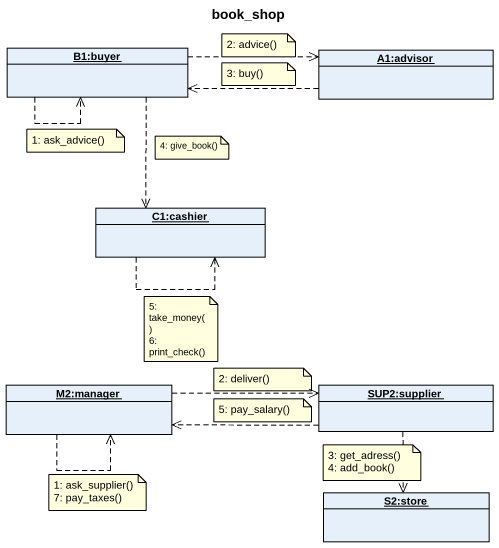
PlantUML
@startuml
title book_shop
hide circle
hide empty members
object "B1:buyer" as B1_buyer
object "A1:advisor" as A1_advisor
object "C1:cashier" as C1_cashier
object "M2:manager" as M2_manager
object "SUP2:supplier" as SUP2_supplier
object "S2:store" as S2_store
B1_buyer ..> B1_buyer
B1_buyer .right.> A1_advisor
B1_buyer ..> C1_cashier
A1_advisor .left.> B1_buyer
C1_cashier ..> C1_cashier
M2_manager ..> M2_manager
M2_manager .right.> SUP2_supplier
SUP2_supplier .left.> M2_manager
SUP2_supplier ..> S2_store
note as N1
  2: advice()
end note
note as N2
  3: buy()
end note
note as N3
  1: ask_advice()
end note
note as N4
  4: give_book()
end note
note as N5
  5: take_money()
  6: print_check()
end note
note as N6
  2: deliver()
end note
note as N7
  5: pay_salary()
end note
note as N8
  3: get_adress()
  4: add_book()
end note
note as N9
  1: ask_supplier()
  7: pay_taxes()
end note
@enduml
